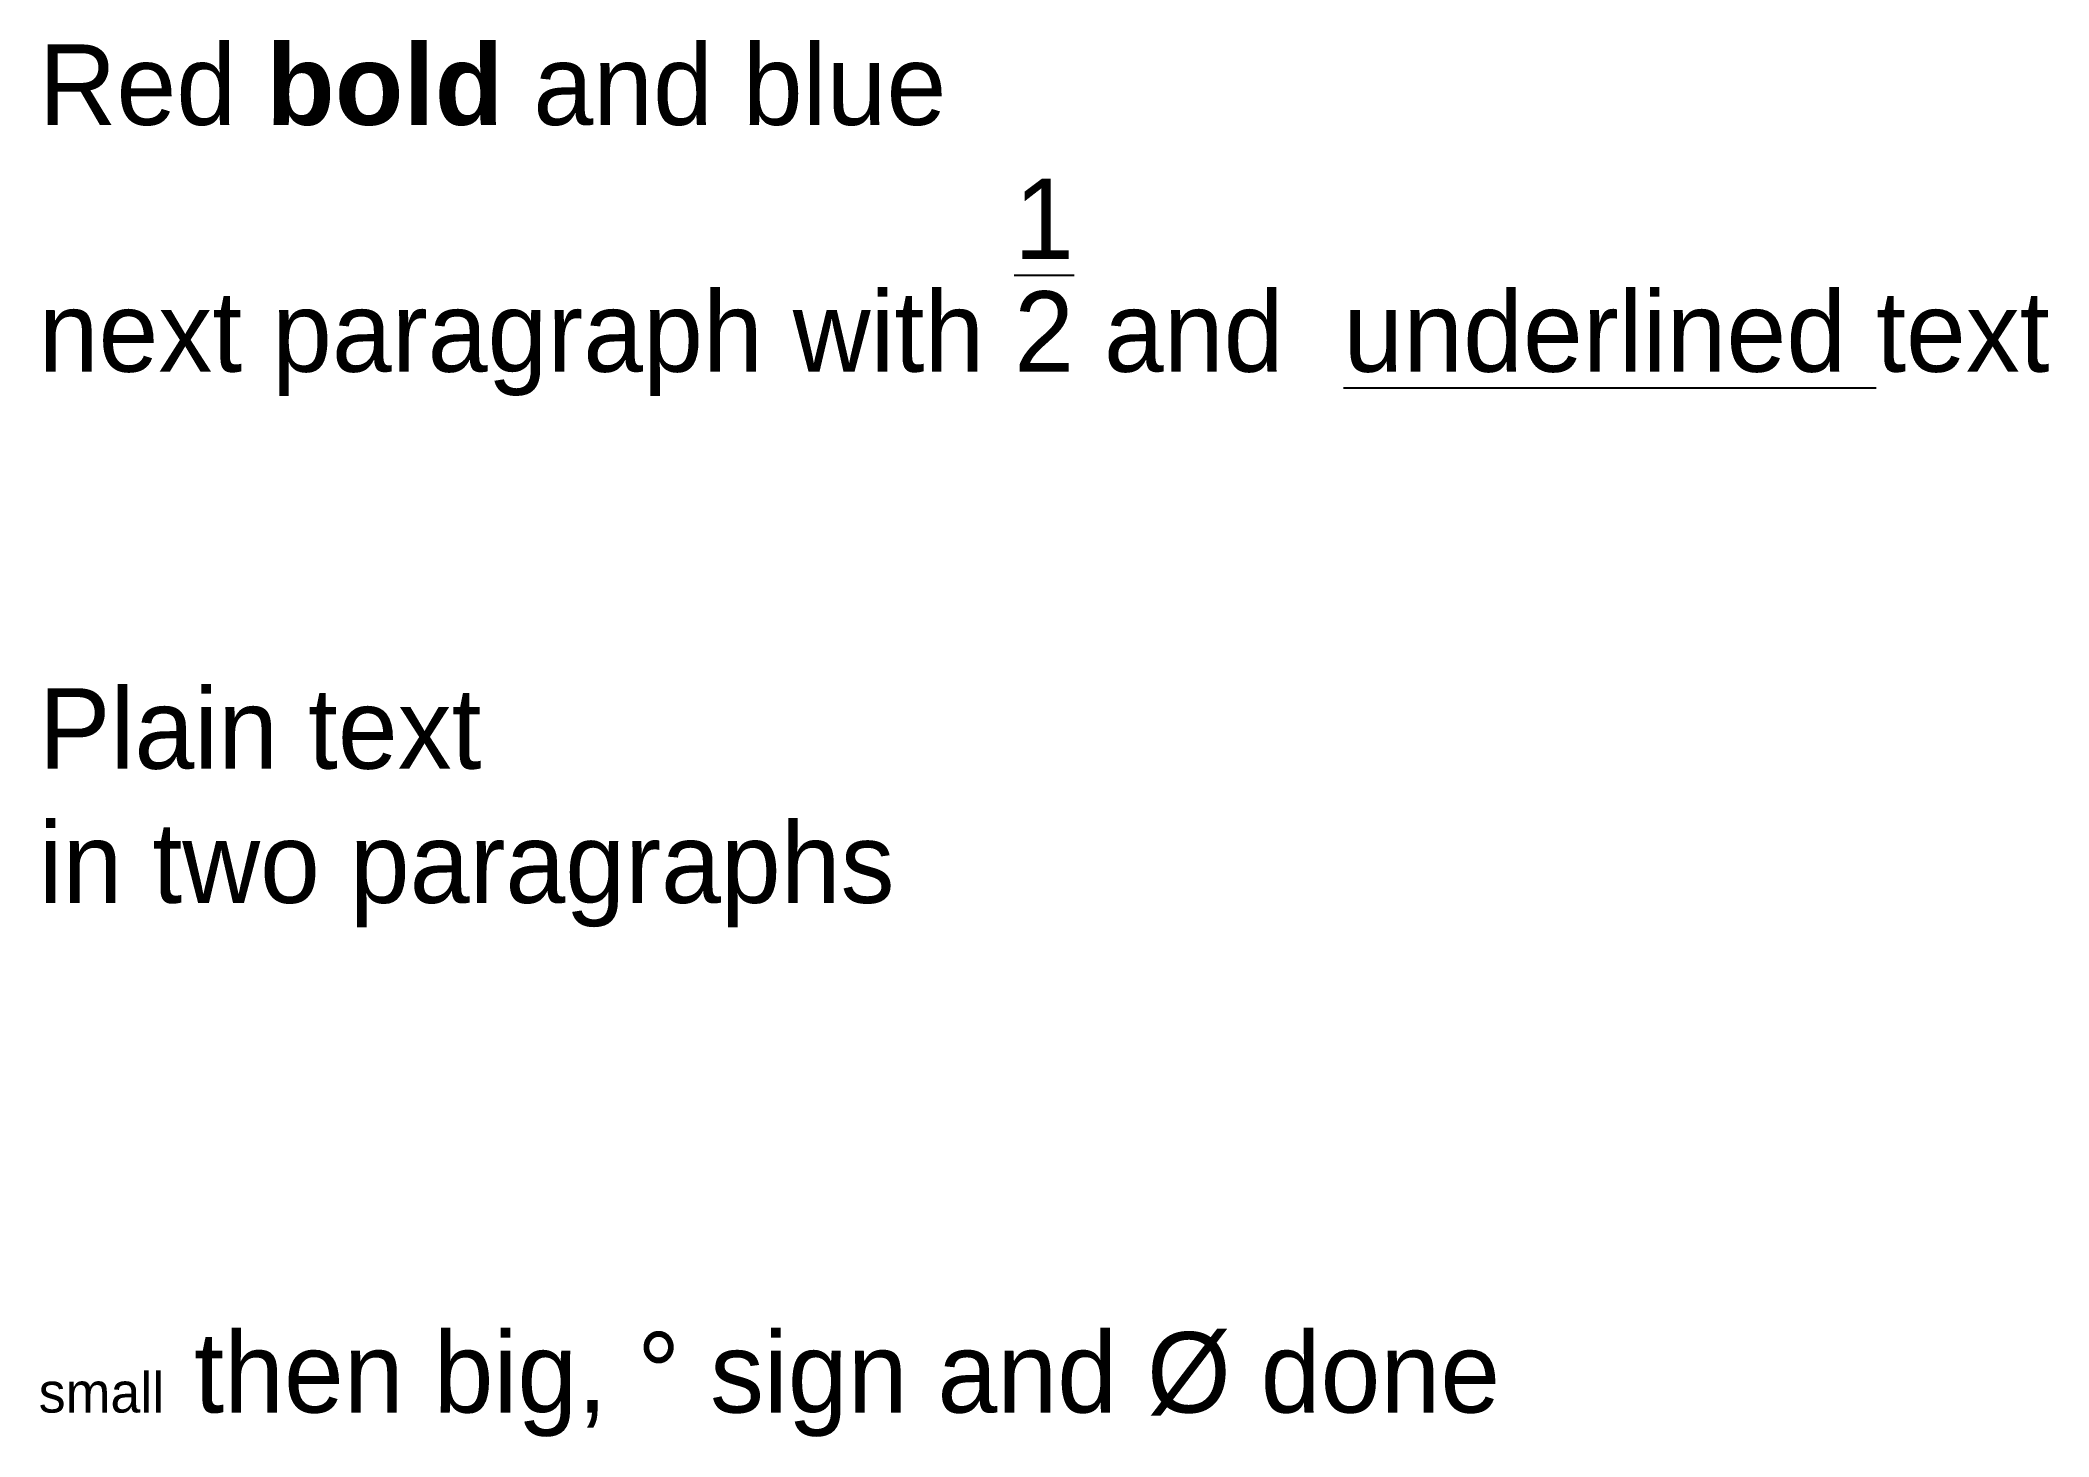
# Model space of a CAD drawing. Header units: millimetres. Extents: x 0 to 62.4, y 56.7 to 100.1.
import ezdxf

# ---------------------------------------------------------------- set-up
doc = ezdxf.new("R2010")
doc.units = ezdxf.units.MM

msp = doc.modelspace()

# ---------------------------------------------------------------- texts
at = {"char_height": 2.5, "width": 60, "attachment_point": 1}
for s, insert in [('{\\C1;Red \\Farial|b1|i0;bold} and {\\c16711680;blue}\\Pnext paragraph with \\S1/2; and \\L underlined\\l text', (0, 100)), ('Plain text\\Pin two paragraphs', (0, 80)), ('{\\H0.5x;small} then big, %%d sign and Ø done', (0, 60))]:
    msp.add_mtext(s, dxfattribs=dict(at, insert=insert))

doc.saveas('drawing.dxf')
